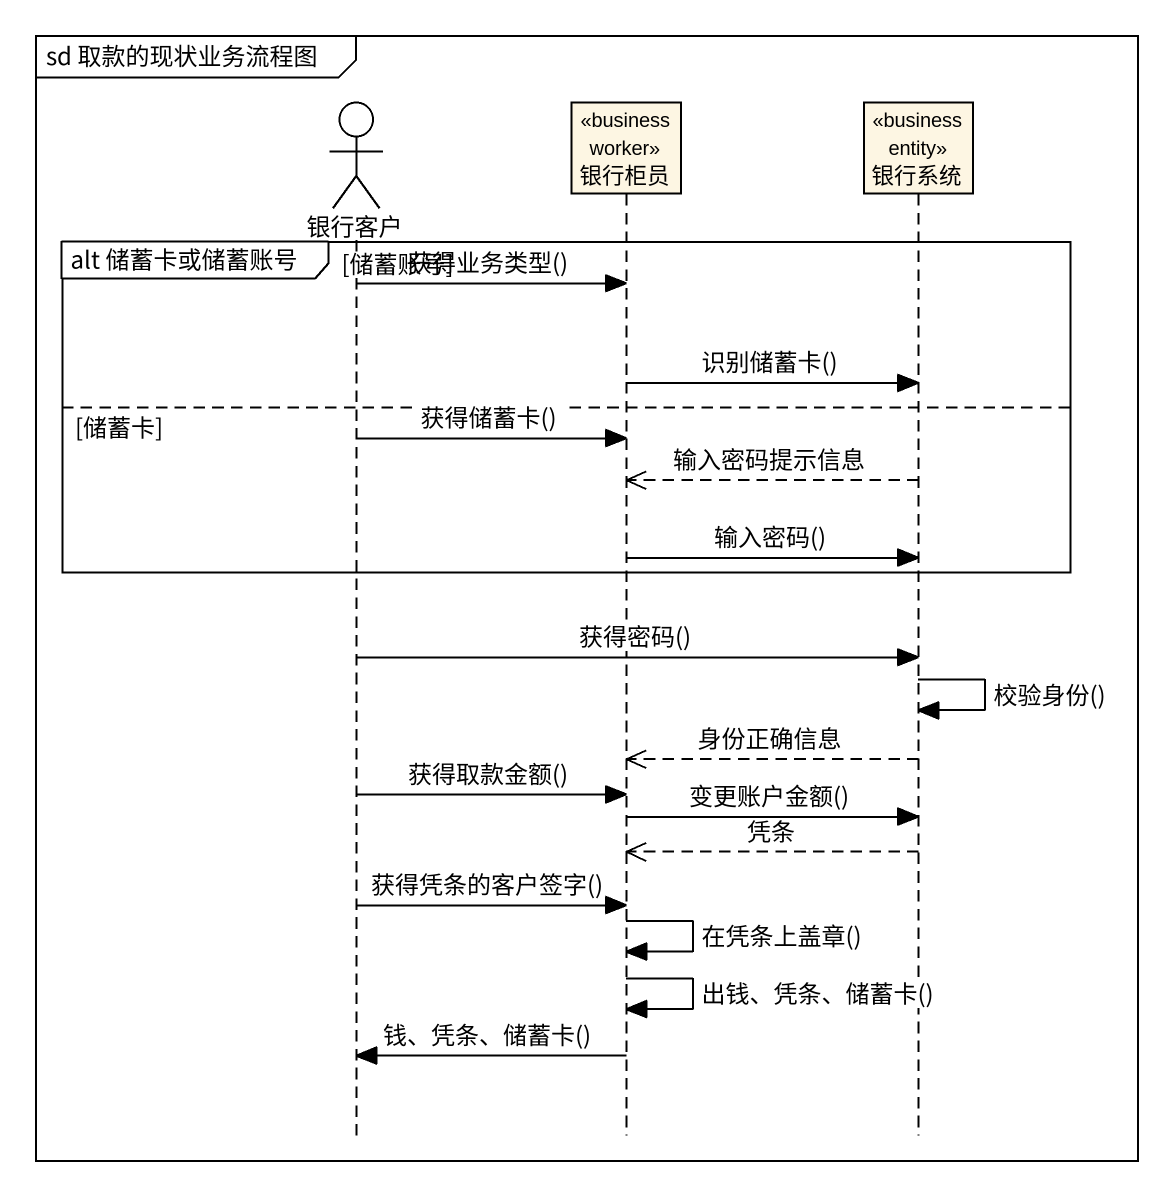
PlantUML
@startuml
mainframe sd 取款的现状业务流程图
hide footbox
actor 银行客户
participant 银行柜员 <<business worker>>
participant 银行系统 <<business entity>>

group alt 储蓄卡或储蓄账号 [储蓄账号]
  银行客户 -> 银行柜员 : 获得业务类型()
  银行柜员 -> 银行系统 : 识别储蓄卡()
else 储蓄卡
  银行客户 -> 银行柜员 : 获得储蓄卡()
  银行系统 -->> 银行柜员 : 输入密码提示信息
  银行柜员 -> 银行系统 : 输入密码()
end
银行客户 -> 银行系统 : 获得密码()
银行系统 -> 银行系统 : 校验身份()
银行系统 -->> 银行柜员 : 身份正确信息
银行客户 -> 银行柜员 : 获得取款金额()
银行柜员 -> 银行系统 : 变更账户金额()
银行系统 -->> 银行柜员 : 凭条
银行客户 -> 银行柜员 : 获得凭条的客户签字()
银行柜员 -> 银行柜员 : 在凭条上盖章()
银行柜员 -> 银行柜员 : 出钱、凭条、储蓄卡()
银行柜员 -> 银行客户 : 钱、凭条、储蓄卡()
@enduml
